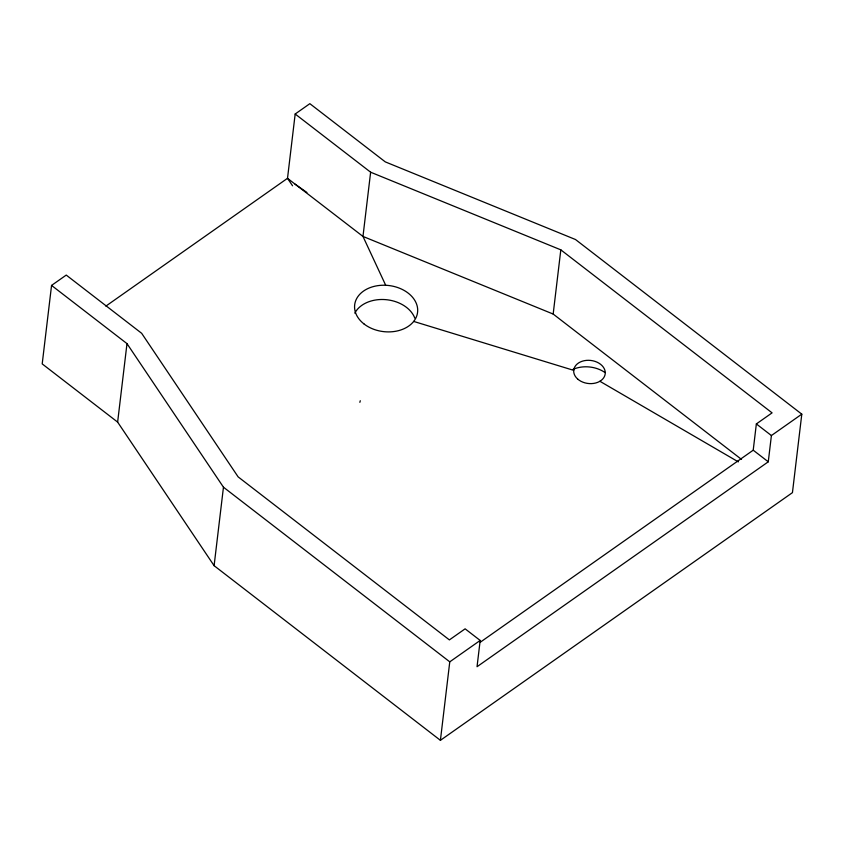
<?xml version="1.0" encoding="UTF-8"?>
<svg xmlns="http://www.w3.org/2000/svg" width="844" height="844" viewBox="0 0 844 844"><rect width="100%" height="100%" fill="white"/><g stroke="black" fill="none" stroke-linecap="round" stroke-linejoin="round"><path stroke-width="1.27" d="M801.8 414.161L771.405 435.546L768.272 461.805L477.039 666.718L480.173 640.448L465.118 628.833L449.388 639.9L238.135 476.881L141.665 333.306L66.243 275.081L51.558 285.42L42.2 363.901L117.632 422.106L214.102 565.68L440.41 740.325L792.442 492.643L801.8 414.161L575.492 239.517L385.297 161.89L309.853 103.675L295.178 114.014L287.509 178.316L292.541 185.785M117.632 422.106L126.99 343.624L51.558 285.42M214.102 565.68L223.46 487.199L126.99 343.624M295.178 114.014L370.632 172.208L362.973 236.436L385.697 285.261M440.41 740.325L449.768 661.844L480.173 640.448M741.528 459.41L553.168 314.052L560.817 249.845L370.632 172.208M480.257 642.242L753.217 450.19L756.351 423.931L772.081 412.864L560.817 249.845M359.861 402.324L360.272 400.742M105.869 306.119L287.509 178.316L362.973 236.436L553.168 314.052M413.697 321.427L573.73 370.358M599.894 381.277L738.331 461.879M295.052 184.14L306.91 192.474M756.351 423.931L771.405 435.546M753.217 450.19L768.272 461.805M223.46 487.199L449.768 661.844M573.087 369.345A26.386 19.328 6.8 0 1 605.043 372.552M354.818 313.166A31.671 23.199 6.8 0 1 385.645 299.631A31.671 23.199 6.8 0 1 414.815 318.146M577.623 378.998A15.836 11.594 6.8 0 0 604.431 376.519A15.836 11.594 6.8 0 0 586.39 360.388A15.836 11.594 6.8 0 0 577.623 378.998M364.133 324.054A31.671 23.199 6.8 0 0 416.736 315.941A31.671 23.199 6.8 0 0 377.542 285.694A31.671 23.199 6.8 0 0 364.133 324.054"/></g></svg>
